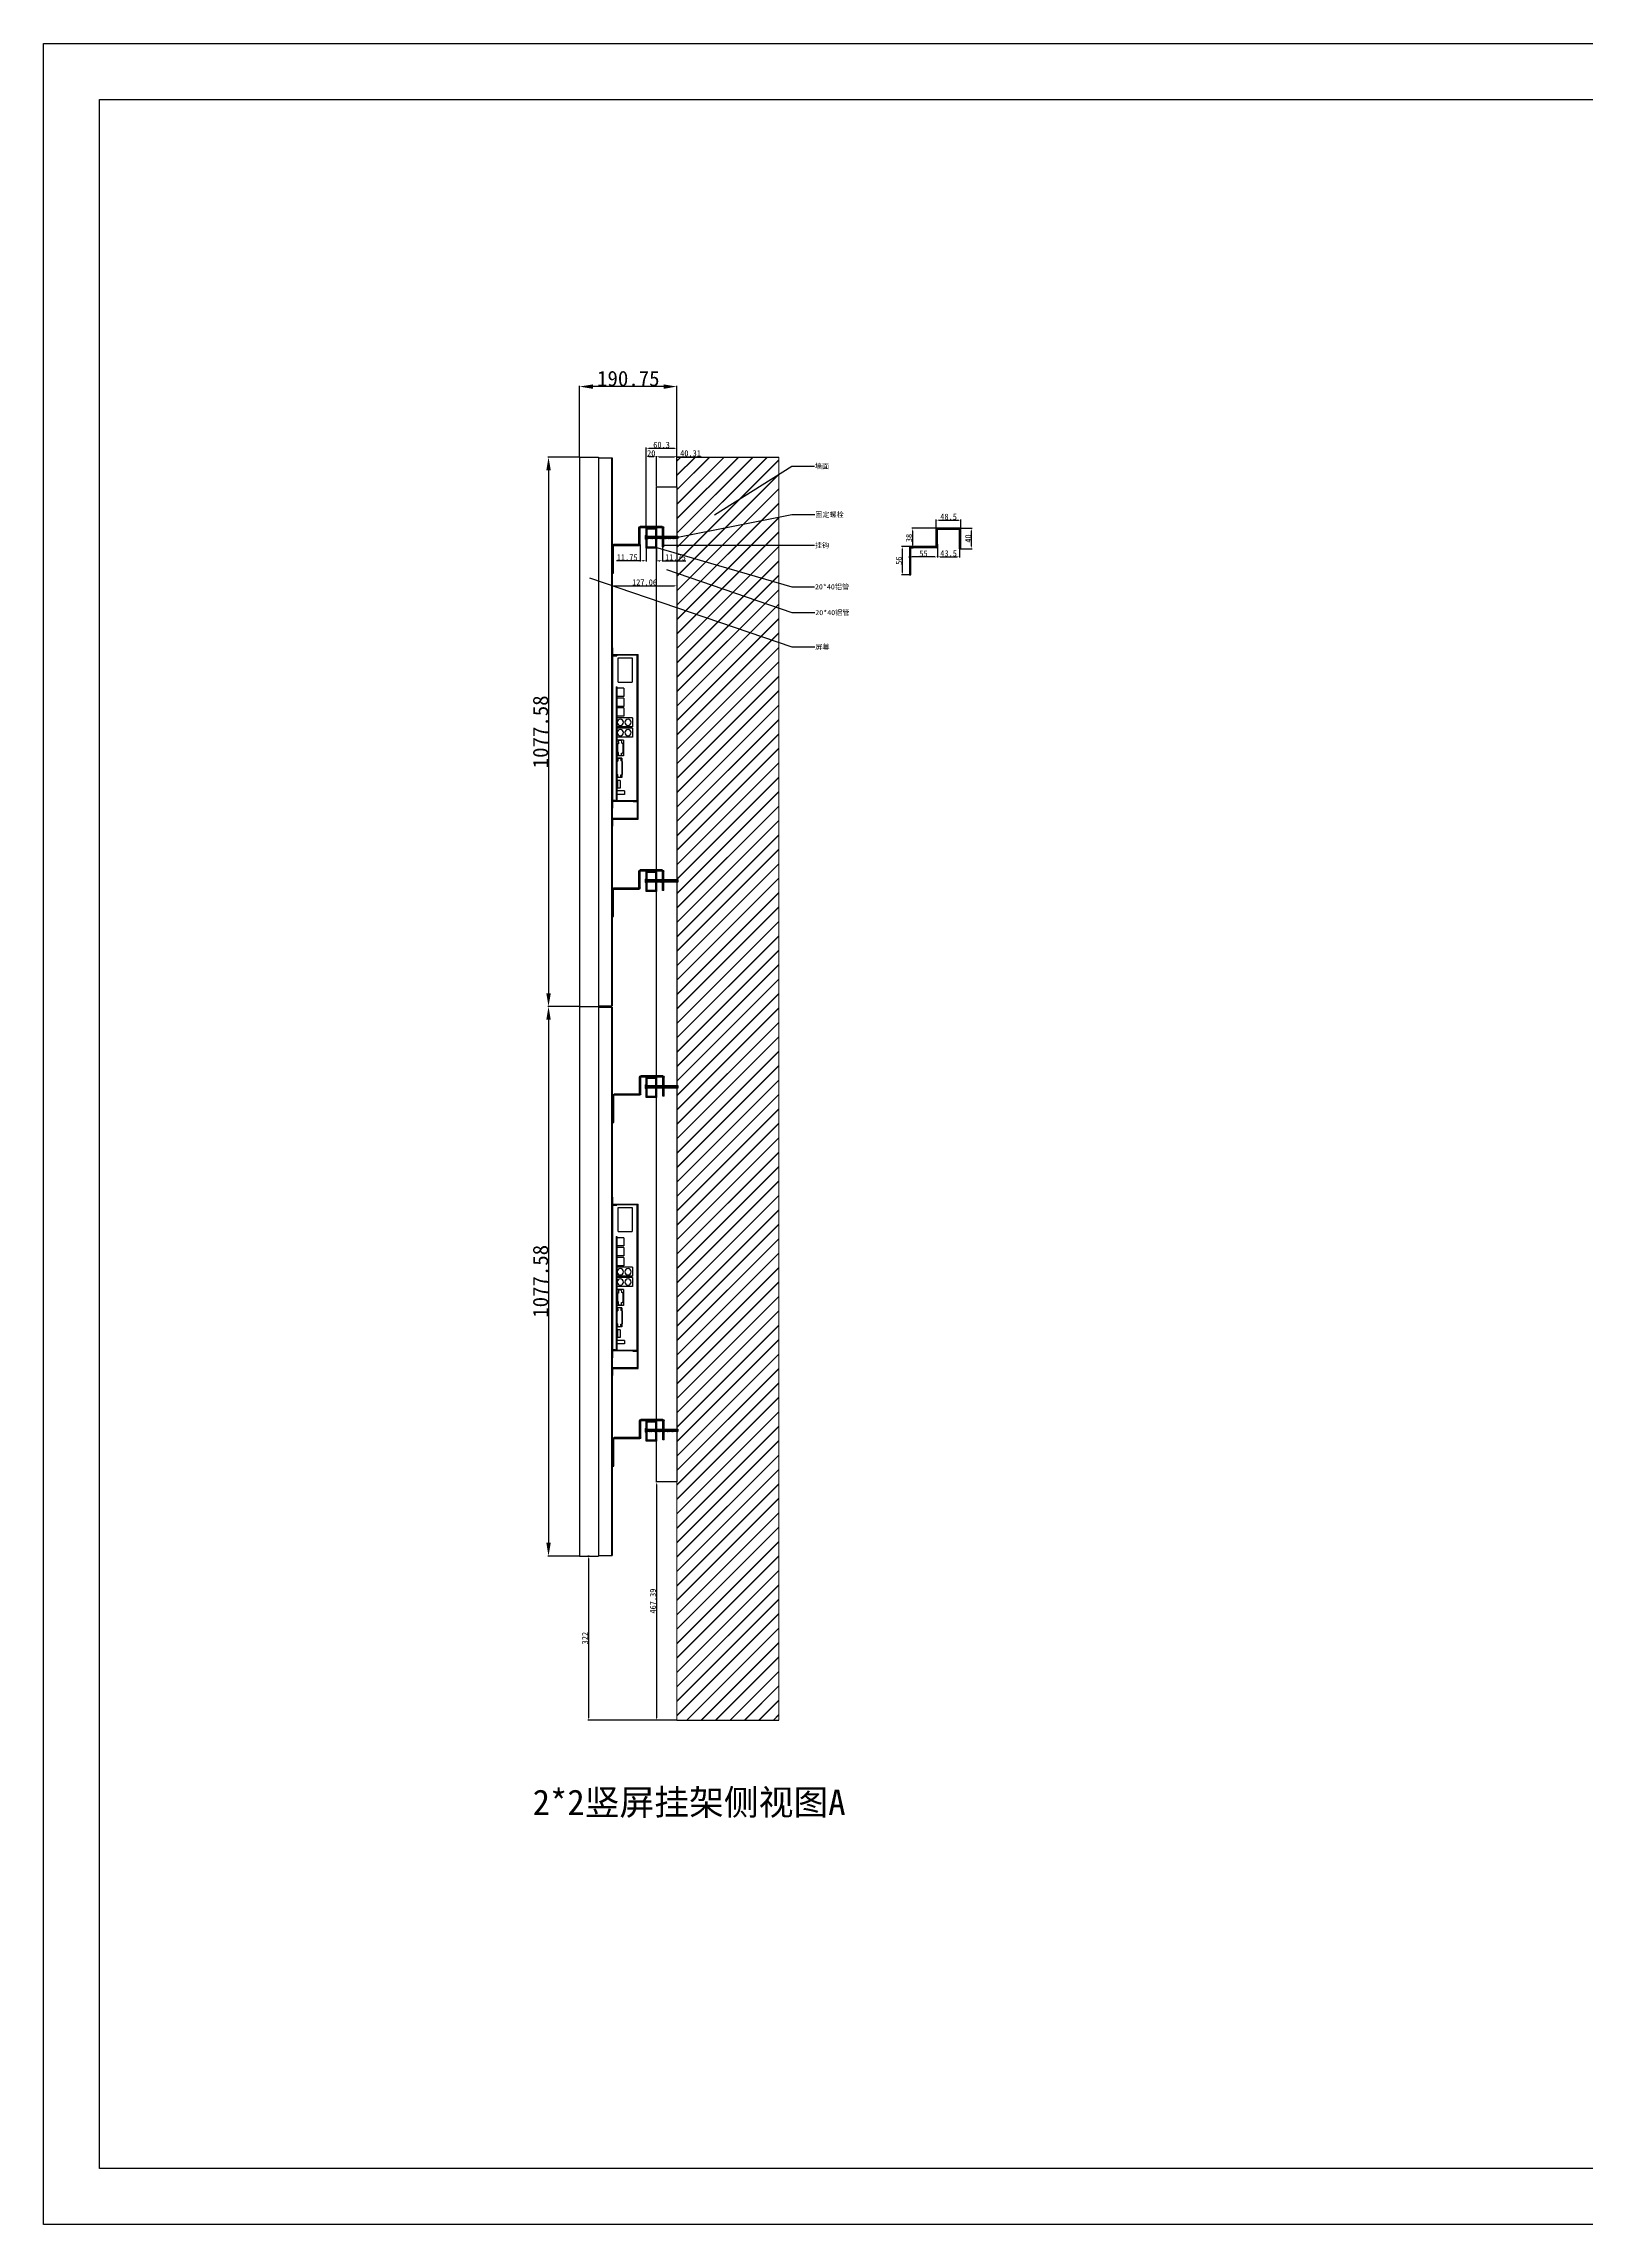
# Model space of a CAD drawing. Header units: millimetres. Extents: x 1129 to 15876, y -7514 to 3330.
# Drawn here: x 1129 to 4153, y -947 to 3330 of the extents above; entities that cross this region are included whole.
import ezdxf

# ---------------------------------------------------------------- set-up
doc = ezdxf.new("R2010")
doc.units = ezdxf.units.MM
doc.layers.add('02___PRT_ALL_AXES', color=7, linetype='Continuous')
doc.layers.add('图框', color=7, linetype='Continuous')
doc.layers.add('dim（尺寸标注）', color=4, linetype='Continuous', lineweight=13)
doc.layers.add('粗实线', color=7, linetype='Continuous', lineweight=25)
doc.dimstyles.new('ISO-25', dxfattribs={"dimtxt": 12, "dimasz": 5, "dimexe": 1.25, "dimexo": 0.625, "dimtad": 1, "dimdsep": 46, "dimtxsty": 'Standard', "dimcen": 2.5, "dimclrd": 4, "dimclre": 4, "dimclrt": 4, "dimadec": 0, "dimazin": 0, "dimtfac": 1, "dimtmove": 0, "dimatfit": 3, "dimfxl": 100, "dimarcsym": 0})

# ---------------------------------------------------------------- blocks, each defined once
blk = doc.blocks.new('hgdhgfdgdhgf')
at = {"color": 3, "linetype": 'Continuous'}
for p, q in [((-21743.6, 10461.8), (-21741.1, 10461.8)), ((-21743.6, 10424.5), (-21743.6, 10461.8)), ((-21741.1, 10424.5), (-21741.1, 10461.8)), ((-21740.9, 10464.5), (-21697.8, 10464.5)), ((-21740.9, 10464.5), (-21740.9, 10462)), ((-21740.9, 10462), (-21697.8, 10462)), ((-21697.8, 10464.5), (-21697.8, 10462)), ((-21695.1, 10461.8), (-21697.6, 10461.8)), ((-21697.6, 10429.2), (-21697.6, 10461.8)), ((-21695.1, 10429.2), (-21695.1, 10461.8)), ((-21743.6, 10424.5), (-21741.1, 10424.5)), ((-21697.6, 10429.2), (-21695.1, 10429.2)), ((-21694.9, 10429), (-21645.3, 10429)), ((-21694.9, 10426.5), (-21694.9, 10429)), ((-21694.9, 10426.5), (-21645.3, 10426.5)), ((-21645.3, 10429), (-21645.3, 10426.5)), ((-21642.6, 10426.3), (-21645.1, 10426.3)), ((-21645.1, 10373), (-21645.1, 10426.3))]:
    blk.add_line(p, q, dxfattribs=at)
for centre, radius, start, end in [((-21740.9, 10461.8), 2.7, 90, 180), ((-21740.9, 10461.8), 0.2, 90, 180), ((-21697.8, 10461.8), 2.7, 0, 90), ((-21697.8, 10461.8), 0.2, 0, 90), ((-21694.9, 10429.2), 2.7, 180, 270), ((-21694.9, 10429.2), 0.2, 180, 270), ((-21645.3, 10426.3), 2.7, 0, 90), ((-21645.3, 10426.3), 0.2, 0, 90)]:
    blk.add_arc(centre, radius, start, end, dxfattribs=at)
at = {"layer": '02___PRT_ALL_AXES', "color": 3, "linetype": 'Continuous'}
blk.add_line((-21642.6, 10373), (-21645.1, 10373), dxfattribs=at)
at = {"layer": '粗实线', "color": 3}
blk.add_line((-21642.6, 10426.3), (-21642.6, 10373), dxfattribs=at)
blk = doc.blocks.new('hgfdhhgh')
at = {"layer": '粗实线'}
for p in [(87.4, 302.1), (87.4, -371.6)]:
    blk.add_blockref('hgdhgfdgdhgf', p, dxfattribs=at)
blk = doc.blocks.new('gfsdgfgfsgg')
at = {"layer": '粗实线', "color": 1}
for p, q in [((-8243.3, 7890.3), (-8243.3, 7930.3)), ((-8243.3, 7930.3), (-8223.3, 7930.3)), ((-8241.3, 7892.3), (-8241.3, 7928.3)), ((-8241.3, 7928.3), (-8225.3, 7928.3)), ((-8225.3, 7928.3), (-8225.3, 7892.3)), ((-8223.3, 7930.3), (-8223.3, 7890.3)), ((-8223.3, 7890.3), (-8243.3, 7890.3)), ((-8225.3, 7892.3), (-8241.3, 7892.3))]:
    blk.add_line(p, q, dxfattribs=at)
blk = doc.blocks.new('*D9')
at = {"layer": 'Defpoints', "color": 0}
for p in [(2180.4, 2519), (2118.4, 1441.4), (2180.4, 1441.4)]:
    blk.add_point(p, dxfattribs=at)
at = {"layer": 'dim（尺寸标注）', "color": 4, "lineweight": -2}
for p, q in [((2179.8, 2519), (2117.2, 2519)), ((2118.4, 2493), (2118.4, 1467.4)), ((2179.8, 1441.4), (2117.2, 1441.4))]:
    blk.add_line(p, q, dxfattribs=at)
at = {"layer": 'dim（尺寸标注）', "color": 4}
for points in [[(2114.1, 2493), (2122.8, 2493), (2118.4, 2519)], [(2114.1, 1467.4), (2122.8, 1467.4), (2118.4, 1441.4)]]:
    blk.add_solid(points, dxfattribs=at)
at = {"layer": 'dim（尺寸标注）', "color": 4, "lineweight": 13, "insert": (2102.8, 1980.2), "char_height": 30, "attachment_point": 5, "rotation": 90}
blk.add_mtext('1077.58', dxfattribs=at)
blk = doc.blocks.new('*D8')
at = {"layer": 'Defpoints', "color": 0}
for p in [(2179.4, 2657.3), (2179.4, 2519), (2370.1, 2519.8)]:
    blk.add_point(p, dxfattribs=at)
at = {"layer": 'dim（尺寸标注）', "color": 4, "lineweight": -2}
for p, q in [((2179.4, 2519.6), (2179.4, 2658.5)), ((2344.1, 2657.3), (2205.4, 2657.3)), ((2370.1, 2520.4), (2370.1, 2658.5))]:
    blk.add_line(p, q, dxfattribs=at)
at = {"layer": 'dim（尺寸标注）', "color": 4}
for points in [[(2205.4, 2661.6), (2205.4, 2652.9), (2179.4, 2657.3)], [(2344.1, 2661.6), (2344.1, 2652.9), (2370.1, 2657.3)]]:
    blk.add_solid(points, dxfattribs=at)
at = {"layer": 'dim（尺寸标注）', "color": 4, "lineweight": 13, "insert": (2274.8, 2672.9), "char_height": 30, "attachment_point": 5}
blk.add_mtext('190.75', dxfattribs=at)
blk = doc.blocks.new('*D10')
at = {"layer": 'Defpoints', "color": 0}
for p in [(2180.4, 1441.4), (2118.4, 363.8), (2180.4, 363.8)]:
    blk.add_point(p, dxfattribs=at)
at = {"layer": 'dim（尺寸标注）', "color": 4, "lineweight": -2}
for p, q in [((2179.8, 1441.4), (2117.2, 1441.4)), ((2118.4, 1415.4), (2118.4, 389.8)), ((2179.8, 363.8), (2117.2, 363.8))]:
    blk.add_line(p, q, dxfattribs=at)
at = {"layer": 'dim（尺寸标注）', "color": 4}
for points in [[(2114.1, 1415.4), (2122.8, 1415.4), (2118.4, 1441.4)], [(2114.1, 389.8), (2122.8, 389.8), (2118.4, 363.8)]]:
    blk.add_solid(points, dxfattribs=at)
at = {"layer": 'dim（尺寸标注）', "color": 4, "lineweight": 13, "insert": (2102.8, 902.6), "char_height": 30, "attachment_point": 5, "rotation": 90}
blk.add_mtext('1077.58', dxfattribs=at)
blk = doc.blocks.new('*D11')
at = {"color": 4, "lineweight": -2}
for p, q in [((2309.8, 2381.1), (2309.8, 2537.6)), ((2314.8, 2536.4), (2365.1, 2536.4)), ((2370.1, 2461.1), (2370.1, 2537.6))]:
    blk.add_line(p, q, dxfattribs=at)
at = {"color": 4}
for points in [[(2314.8, 2537.2), (2314.8, 2535.5), (2309.8, 2536.4)], [(2365.1, 2537.2), (2365.1, 2535.5), (2370.1, 2536.4)]]:
    blk.add_solid(points, dxfattribs=at)
at = {"layer": 'Defpoints', "color": 0}
for p in [(2370.1, 2536.4), (2370.1, 2460.5), (2309.8, 2380.5)]:
    blk.add_point(p, dxfattribs=at)
at = {"color": 4, "insert": (2340, 2543), "char_height": 12, "attachment_point": 5}
blk.add_mtext('60.3', dxfattribs=at)
blk = doc.blocks.new('*D12')
at = {"color": 4, "lineweight": -2}
for p, q in [((2309.8, 2520.4), (2309.8, 2521.1)), ((2324.8, 2519.8), (2314.8, 2519.8)), ((2329.8, 2520.4), (2329.8, 2521.1))]:
    blk.add_line(p, q, dxfattribs=at)
at = {"color": 4}
for points in [[(2314.8, 2520.7), (2314.8, 2519), (2309.8, 2519.8)], [(2324.8, 2520.7), (2324.8, 2519), (2329.8, 2519.8)]]:
    blk.add_solid(points, dxfattribs=at)
at = {"layer": 'Defpoints', "color": 0}
for p in [(2309.8, 2519.8), (2309.8, 2519.8), (2329.8, 2519.8)]:
    blk.add_point(p, dxfattribs=at)
at = {"color": 4, "insert": (2319.8, 2526.4), "char_height": 12, "attachment_point": 5}
blk.add_mtext('20', dxfattribs=at)
blk = doc.blocks.new('LL')
h = blk.add_hatch()
h.set_pattern_fill('JIS_LC_20A', color=256, scale=0.05, style=0)
h.paths.add_polyline_path([(2341.6, 2359.2), (2341.6, 2364.2), (2329.8, 2364.2), (2329.8, 2359.2)])
h.paths.add_polyline_path([(2311.8, 2364.2), (2311.8, 2359.2), (2327.8, 2359.2), (2327.8, 2364.2)])
h.paths.add_polyline_path([(2344.1, 2359.2), (2371.9, 2359.2), (2371.9, 2364.2), (2344.1, 2364.2)])
for p, q in [((2308.1, 2365.2), (2309.8, 2365.2)), ((2308.1, 2365.2), (2308.1, 2358.2)), ((2308.1, 2363), (2309.8, 2363)), ((2308.1, 2360.3), (2309.8, 2360.3)), ((2309.8, 2358.2), (2308.1, 2358.2)), ((2309.8, 2365.2), (2309.8, 2358.2)), ((2327.8, 2364.2), (2327.8, 2359.2)), ((2329.8, 2364.2), (2329.8, 2359.2)), ((2341.6, 2364.2), (2341.6, 2359.2)), ((2344.1, 2364.2), (2344.1, 2359.2)), ((2371.9, 2364.2), (2371.9, 2359.2))]:
    blk.add_line(p, q)
for points in [[(2311.8, 2364.2), (2327.8, 2364.2)], [(2311.8, 2359.2), (2311.8, 2364.2)], [(2327.8, 2359.2), (2311.8, 2359.2)], [(2329.8, 2364.2), (2341.6, 2364.2)], [(2341.6, 2359.2), (2329.8, 2359.2)], [(2344.1, 2364.2), (2371.9, 2364.2)], [(2371.9, 2359.2), (2344.1, 2359.2)]]:
    blk.add_lwpolyline(points)
blk = doc.blocks.new('*D31')
at = {"color": 4, "lineweight": -2}
for p, q in [((2329.2, 509.2), (2328.6, 509.2)), ((2329.8, 504.2), (2329.8, 46.8)), ((2369.5, 41.8), (2328.6, 41.8))]:
    blk.add_line(p, q, dxfattribs=at)
at = {"color": 4}
for points in [[(2329, 504.2), (2330.7, 504.2), (2329.8, 509.2)], [(2329, 46.8), (2330.7, 46.8), (2329.8, 41.8)]]:
    blk.add_solid(points, dxfattribs=at)
at = {"layer": 'Defpoints', "color": 0}
for p in [(2329.8, 509.2), (2329.8, 41.8), (2370.1, 41.8)]:
    blk.add_point(p, dxfattribs=at)
at = {"color": 4, "insert": (2323.2, 275.5), "char_height": 12, "attachment_point": 5, "rotation": 90}
blk.add_mtext('467.39', dxfattribs=at)
blk = doc.blocks.new('*D32')
at = {"color": 4, "lineweight": -2}
for p, q in [((2198.1, 363.8), (2195.4, 363.8)), ((2196.7, 358.8), (2196.7, 46.8)), ((2368.9, 41.8), (2195.4, 41.8))]:
    blk.add_line(p, q, dxfattribs=at)
at = {"color": 4}
for points in [[(2195.8, 358.8), (2197.5, 358.8), (2196.7, 363.8)], [(2195.8, 46.8), (2197.5, 46.8), (2196.7, 41.8)]]:
    blk.add_solid(points, dxfattribs=at)
at = {"layer": 'Defpoints', "color": 0}
for p in [(2198.7, 363.8), (2196.7, 41.8), (2369.5, 41.8)]:
    blk.add_point(p, dxfattribs=at)
at = {"color": 4, "insert": (2190, 202.8), "char_height": 12, "attachment_point": 5, "rotation": 90}
blk.add_mtext('322', dxfattribs=at)
blk = doc.blocks.new('*D34')
at = {"color": 4, "lineweight": -2}
for p, q in [((2329.8, 2461.8), (2329.8, 2521.1)), ((2334.8, 2519.8), (2365.1, 2519.8)), ((2370.1, 2461.8), (2370.1, 2521.1)), ((2370.1, 2519.8), (2418.4, 2519.8))]:
    blk.add_line(p, q, dxfattribs=at)
at = {"color": 4}
for points in [[(2334.8, 2520.7), (2334.8, 2519), (2329.8, 2519.8)], [(2365.1, 2520.7), (2365.1, 2519), (2370.1, 2519.8)]]:
    blk.add_solid(points, dxfattribs=at)
at = {"layer": 'Defpoints', "color": 0}
for p in [(2370.1, 2519.8), (2329.8, 2461.1), (2370.1, 2461.1)]:
    blk.add_point(p, dxfattribs=at)
at = {"color": 4, "insert": (2396.8, 2526.4), "char_height": 12, "attachment_point": 5}
blk.add_mtext('40.31', dxfattribs=at)
blk = doc.blocks.new('*D35')
at = {"color": 4, "lineweight": -2}
for p, q in [((2298.1, 2315.7), (2251.8, 2315.7)), ((2298.1, 2347.1), (2298.1, 2314.4)), ((2304.8, 2315.7), (2303.1, 2315.7)), ((2309.8, 2339.9), (2309.8, 2314.4))]:
    blk.add_line(p, q, dxfattribs=at)
at = {"color": 4}
for points in [[(2303.1, 2316.5), (2303.1, 2314.8), (2298.1, 2315.7)], [(2304.8, 2316.5), (2304.8, 2314.8), (2309.8, 2315.7)]]:
    blk.add_solid(points, dxfattribs=at)
at = {"layer": 'Defpoints', "color": 0}
for p in [(2298.1, 2347.7), (2298.1, 2315.7), (2309.8, 2340.5)]:
    blk.add_point(p, dxfattribs=at)
at = {"color": 4, "insert": (2272.5, 2322.3), "char_height": 12, "attachment_point": 5}
blk.add_mtext('11.75', dxfattribs=at)
blk = doc.blocks.new('*D36')
at = {"color": 4, "lineweight": -2}
for p, q in [((2243.1, 2290.9), (2243.1, 2265.4)), ((2370.1, 2297), (2370.1, 2265.4)), ((2248.1, 2266.6), (2365.1, 2266.6))]:
    blk.add_line(p, q, dxfattribs=at)
at = {"color": 4}
for points in [[(2248.1, 2267.5), (2248.1, 2265.8), (2243.1, 2266.6)], [(2365.1, 2267.5), (2365.1, 2265.8), (2370.1, 2266.6)]]:
    blk.add_solid(points, dxfattribs=at)
at = {"layer": 'Defpoints', "color": 0}
for p in [(2243.1, 2291.5), (2370.1, 2297.6), (2370.1, 2266.6)]:
    blk.add_point(p, dxfattribs=at)
at = {"color": 4, "insert": (2306.6, 2273.2), "char_height": 12, "attachment_point": 5}
blk.add_mtext('127.06', dxfattribs=at)
blk = doc.blocks.new('*D37')
at = {"color": 4, "lineweight": -2}
for p, q in [((2329.8, 2339.9), (2329.8, 2314.4)), ((2334.8, 2315.7), (2336.6, 2315.7)), ((2341.6, 2342.4), (2341.6, 2314.4)), ((2341.6, 2315.7), (2387.8, 2315.7))]:
    blk.add_line(p, q, dxfattribs=at)
at = {"color": 4}
for points in [[(2334.8, 2316.5), (2334.8, 2314.8), (2329.8, 2315.7)], [(2336.6, 2316.5), (2336.6, 2314.8), (2341.6, 2315.7)]]:
    blk.add_solid(points, dxfattribs=at)
at = {"layer": 'Defpoints', "color": 0}
for p in [(2329.8, 2340.5), (2341.6, 2343), (2341.6, 2315.7)]:
    blk.add_point(p, dxfattribs=at)
at = {"color": 4, "insert": (2367.2, 2322.3), "char_height": 12, "attachment_point": 5}
blk.add_mtext('11.75', dxfattribs=at)
blk = doc.blocks.new('GG')
at = {"color": 3, "linetype": 'Continuous'}
for p, q in [((2878.3, 2376.6), (2880.8, 2376.6)), ((2878.3, 2344), (2878.3, 2376.6)), ((2880.8, 2344), (2880.8, 2376.6)), ((2924.1, 2379.3), (2881, 2379.3)), ((2881, 2379.3), (2881, 2376.8)), ((2924.1, 2376.8), (2881, 2376.8)), ((2924.1, 2379.3), (2924.1, 2376.8)), ((2926.8, 2376.6), (2924.3, 2376.6)), ((2924.3, 2339.3), (2924.3, 2376.6)), ((2926.8, 2339.3), (2926.8, 2376.6)), ((2825.8, 2341.1), (2828.3, 2341.1)), ((2828.3, 2287.8), (2828.3, 2341.1)), ((2878.1, 2343.8), (2828.5, 2343.8)), ((2828.5, 2343.8), (2828.5, 2341.3)), ((2878.1, 2341.3), (2828.5, 2341.3)), ((2878.1, 2341.3), (2878.1, 2343.8)), ((2880.8, 2344), (2878.3, 2344)), ((2926.8, 2339.3), (2924.3, 2339.3))]:
    blk.add_line(p, q, dxfattribs=at)
for centre, radius, start, end in [((2881, 2376.6), 2.7, 90, 180), ((2881, 2376.6), 0.2, 90, 180), ((2924.1, 2376.6), 2.7, 0, 90), ((2924.1, 2376.6), 0.2, 0, 90), ((2828.5, 2341.1), 2.7, 90, 180), ((2828.5, 2341.1), 0.2, 90, 180), ((2878.1, 2344), 2.7, 270, 0), ((2878.1, 2344), 0.2, 270, 0)]:
    blk.add_arc(centre, radius, start, end, dxfattribs=at)
at = {"layer": '02___PRT_ALL_AXES', "color": 3, "linetype": 'Continuous'}
blk.add_line((2825.8, 2287.8), (2828.3, 2287.8), dxfattribs=at)
at = {"layer": '粗实线', "color": 3}
blk.add_line((2825.8, 2341.1), (2825.8, 2287.8), dxfattribs=at)
blk = doc.blocks.new('*D40')
at = {"color": 4, "lineweight": -2}
for p, q in [((2917.1, 2379.3), (2948.9, 2379.3)), ((2947.6, 2344.3), (2947.6, 2374.3)), ((2925.4, 2339.3), (2948.9, 2339.3))]:
    blk.add_line(p, q, dxfattribs=at)
at = {"color": 4}
for points in [[(2946.8, 2374.3), (2948.4, 2374.3), (2947.6, 2379.3)], [(2946.8, 2344.3), (2948.4, 2344.3), (2947.6, 2339.3)]]:
    blk.add_solid(points, dxfattribs=at)
at = {"layer": 'Defpoints', "color": 0}
for p in [(2916.5, 2379.3), (2947.6, 2379.3), (2924.8, 2339.3)]:
    blk.add_point(p, dxfattribs=at)
at = {"color": 4, "insert": (2941, 2359.3), "char_height": 12, "attachment_point": 5, "rotation": 90}
blk.add_mtext('40', dxfattribs=at)
blk = doc.blocks.new('*D41')
at = {"color": 4, "lineweight": -2}
for p, q in [((2878.3, 2377.2), (2878.3, 2396.6)), ((2883.3, 2395.3), (2921.8, 2395.3)), ((2926.8, 2377.2), (2926.8, 2396.6))]:
    blk.add_line(p, q, dxfattribs=at)
at = {"color": 4}
for points in [[(2883.3, 2396.2), (2883.3, 2394.5), (2878.3, 2395.3)], [(2921.8, 2396.2), (2921.8, 2394.5), (2926.8, 2395.3)]]:
    blk.add_solid(points, dxfattribs=at)
at = {"layer": 'Defpoints', "color": 0}
for p in [(2926.8, 2395.3), (2878.3, 2376.6), (2926.8, 2376.6)]:
    blk.add_point(p, dxfattribs=at)
at = {"color": 4, "insert": (2902.6, 2402), "char_height": 12, "attachment_point": 5}
blk.add_mtext('48.5', dxfattribs=at)
blk = doc.blocks.new('*D42')
at = {"color": 4, "lineweight": -2}
for p, q in [((2880.8, 2343.3), (2880.8, 2322.2)), ((2885.8, 2323.4), (2919.3, 2323.4)), ((2924.3, 2343.3), (2924.3, 2322.2))]:
    blk.add_line(p, q, dxfattribs=at)
at = {"color": 4}
for points in [[(2885.8, 2324.3), (2885.8, 2322.6), (2880.8, 2323.4)], [(2919.3, 2324.3), (2919.3, 2322.6), (2924.3, 2323.4)]]:
    blk.add_solid(points, dxfattribs=at)
at = {"layer": 'Defpoints', "color": 0}
for p in [(2880.8, 2344), (2924.3, 2344), (2924.3, 2323.4)]:
    blk.add_point(p, dxfattribs=at)
at = {"color": 4, "insert": (2902.6, 2330.1), "char_height": 12, "attachment_point": 5}
blk.add_mtext('43.5', dxfattribs=at)
blk = doc.blocks.new('*D43')
at = {"color": 4, "lineweight": -2}
for p, q in [((2825.8, 2321.7), (2825.8, 2324.5)), ((2875.8, 2323.3), (2830.8, 2323.3)), ((2880.8, 2348.4), (2880.8, 2322))]:
    blk.add_line(p, q, dxfattribs=at)
at = {"color": 4}
for points in [[(2830.8, 2324.1), (2830.8, 2322.4), (2825.8, 2323.3)], [(2875.8, 2324.1), (2875.8, 2322.4), (2880.8, 2323.3)]]:
    blk.add_solid(points, dxfattribs=at)
at = {"layer": 'Defpoints', "color": 0}
for p in [(2825.8, 2323.3), (2825.8, 2321), (2880.8, 2349.1)]:
    blk.add_point(p, dxfattribs=at)
at = {"color": 4, "insert": (2853.3, 2329.9), "char_height": 12, "attachment_point": 5}
blk.add_mtext('55', dxfattribs=at)
blk = doc.blocks.new('*D44')
at = {"color": 4, "lineweight": -2}
for p, q in [((2880.4, 2379.3), (2830.5, 2379.3)), ((2831.8, 2374.3), (2831.8, 2346.3)), ((2829.1, 2341.3), (2833, 2341.3))]:
    blk.add_line(p, q, dxfattribs=at)
at = {"color": 4}
for points in [[(2830.9, 2374.3), (2832.6, 2374.3), (2831.8, 2379.3)], [(2830.9, 2346.3), (2832.6, 2346.3), (2831.8, 2341.3)]]:
    blk.add_solid(points, dxfattribs=at)
at = {"layer": 'Defpoints', "color": 0}
for p in [(2881, 2379.3), (2828.5, 2341.3), (2831.8, 2341.3)]:
    blk.add_point(p, dxfattribs=at)
at = {"color": 4, "insert": (2825.1, 2360.3), "char_height": 12, "attachment_point": 5, "rotation": 90}
blk.add_mtext('38', dxfattribs=at)
blk = doc.blocks.new('*D45')
at = {"color": 4, "lineweight": -2}
for p, q in [((2830.2, 2343.8), (2810.5, 2343.8)), ((2811.7, 2338.8), (2811.7, 2292.8)), ((2825.2, 2287.8), (2810.5, 2287.8))]:
    blk.add_line(p, q, dxfattribs=at)
at = {"color": 4}
for points in [[(2810.9, 2338.8), (2812.5, 2338.8), (2811.7, 2343.8)], [(2810.9, 2292.8), (2812.5, 2292.8), (2811.7, 2287.8)]]:
    blk.add_solid(points, dxfattribs=at)
at = {"layer": 'Defpoints', "color": 0}
for p in [(2830.8, 2343.8), (2811.7, 2287.8), (2825.8, 2287.8)]:
    blk.add_point(p, dxfattribs=at)
at = {"color": 4, "insert": (2805.1, 2315.8), "char_height": 12, "attachment_point": 5, "rotation": 90}
blk.add_mtext('56', dxfattribs=at)
blk = doc.blocks.new('hgfdhgfdhgfd')
at = {"color": 7, "linetype": 'Continuous'}
for p, q in [((-22082.7, 10156.8), (-22082.7, 10106.8)), ((-22082.7, 10156.8), (-21760.2, 10156.8)), ((-22081.7, 10155.8), (-22081.7, 10105.8)), ((-22081.7, 10155.8), (-22049.2, 10155.8)), ((-22049.2, 10155.8), (-22049.2, 10146.8)), ((-22049.2, 10146.8), (-22048.2, 10146.8)), ((-22048.2, 10156.8), (-22048.2, 10105.8)), ((-22047.2, 10155.8), (-22047.2, 10106.8)), ((-22047.2, 10155.8), (-21761.2, 10155.8)), ((-22046.7, 10105.8), (-22046.7, 10155.8)), ((-22046.7, 10154.8), (-21761.7, 10154.8)), ((-21766.7, 10144.8), (-21814.2, 10144.8)), ((-21814.2, 10117.3), (-21814.2, 10144.8)), ((-21766.7, 10117.3), (-21766.7, 10144.8)), ((-21761.7, 10155.8), (-21761.7, 10105.8)), ((-21761.2, 10155.8), (-21761.2, 10106.8)), ((-21760.2, 10105.8), (-21760.2, 10156.8)), ((-22096.7, 10106.8), (-22096.7, 10105.8)), ((-22096.7, 10106.8), (-22082.7, 10106.8)), ((-22061.7, 10105.8), (-22061.7, 10106.8)), ((-21746.7, 10106.8), (-22061.7, 10106.8)), ((-22045.7, 10111.8), (-22046.7, 10111.8)), ((-22045.7, 10106.8), (-22045.7, 10111.8)), ((-21814.2, 10117.3), (-21766.7, 10117.3)), ((-21761.7, 10114.8), (-21762.7, 10114.8)), ((-21762.7, 10106.8), (-21762.7, 10114.8)), ((-21746.7, 10105.8), (-21746.7, 10106.8)), ((-22450.5, 10042.1), (-22450.5, 10078.8)), ((-21373, 10078.8), (-22450.5, 10078.8)), ((-21373, 10042.1), (-21373, 10078.8)), ((-21373, 10042.1), (-22450.5, 10042.1))]:
    blk.add_line(p, q, dxfattribs=at)
at = {"color": 1, "linetype": 'Continuous'}
for p, q in [((-21922.1, 10145.8), (-21922.1, 10115.3)), ((-21904.4, 10145.8), (-21922.1, 10145.8)), ((-21904.4, 10145.8), (-21904.4, 10115.3)), ((-21901.9, 10145.8), (-21901.9, 10115.3)), ((-21884.2, 10145.8), (-21901.9, 10145.8)), ((-21884.2, 10145.8), (-21884.2, 10115.3)), ((-22045.7, 10113.8), (-22045.7, 10115.3)), ((-21823.7, 10115.3), (-22045.7, 10115.3)), ((-21823.7, 10113.8), (-22045.7, 10113.8)), ((-22034.6, 10129.8), (-22034.6, 10115.3)), ((-22027.6, 10129.8), (-22034.6, 10129.8)), ((-22027.6, 10129.8), (-22027.6, 10115.3)), ((-22022.1, 10121.8), (-22022.1, 10116.3)), ((-22007.1, 10121.8), (-22022.1, 10121.8)), ((-22007.1, 10116.3), (-22022.1, 10116.3)), ((-22007.1, 10121.8), (-22007.1, 10116.3)), ((-22001.1, 10124.8), (-22001.1, 10115.3)), ((-21963.6, 10124.8), (-22001.1, 10124.8)), ((-21998.6, 10122.8), (-21995.9, 10122.8)), ((-21998.6, 10116.8), (-21995.4, 10116.8)), ((-21995.9, 10122.8), (-21996, 10123.9)), ((-21995.4, 10115.5), (-21995.4, 10116.8)), ((-21970.3, 10125.5), (-21994.5, 10125.5)), ((-21970.4, 10114.5), (-21994.4, 10114.5)), ((-21969.4, 10115.5), (-21969.4, 10116.8)), ((-21966.1, 10116.8), (-21969.4, 10116.8)), ((-21968.8, 10123.9), (-21968.9, 10122.8)), ((-21966.1, 10122.8), (-21968.9, 10122.8)), ((-21963.6, 10124.8), (-21963.6, 10115.3)), ((-21959.1, 10127.8), (-21959.1, 10115.3)), ((-21928.1, 10127.8), (-21959.1, 10127.8)), ((-21956.1, 10124.3), (-21953.4, 10124.3)), ((-21956.1, 10118.3), (-21952.2, 10118.3)), ((-21953.4, 10124.3), (-21953.5, 10125.4)), ((-21952.2, 10118.3), (-21952.1, 10117)), ((-21935.3, 10127), (-21952, 10127)), ((-21936.2, 10116), (-21951.1, 10116)), ((-21935.1, 10118.3), (-21935.2, 10117)), ((-21931.1, 10118.3), (-21935.1, 10118.3)), ((-21933.8, 10125.4), (-21933.9, 10124.3)), ((-21931.1, 10124.3), (-21933.9, 10124.3)), ((-21928.1, 10127.8), (-21928.1, 10115.3)), ((-21881.2, 10128.8), (-21881.2, 10115.3)), ((-21865, 10128.8), (-21881.2, 10128.8)), ((-21865, 10128.8), (-21865, 10115.3)), ((-21845.6, 10128.8), (-21861.8, 10128.8)), ((-21861.8, 10128.8), (-21861.8, 10115.3)), ((-21845.6, 10128.8), (-21845.6, 10115.3)), ((-21826.2, 10128.8), (-21842.4, 10128.8)), ((-21842.4, 10128.8), (-21842.4, 10115.3)), ((-21826.2, 10128.8), (-21826.2, 10115.3)), ((-21823.7, 10113.8), (-21823.7, 10115.3))]:
    blk.add_line(p, q, dxfattribs=at)
at = {"color": 3, "linetype": 'Continuous'}
for p, q in [((-22449.2, 10078.8), (-22449.2, 10105.8)), ((-21374.3, 10105.8), (-22449.2, 10105.8)), ((-21374.3, 10104.4), (-22449.2, 10104.4)), ((-21374.3, 10078.8), (-21374.3, 10105.8))]:
    blk.add_line(p, q, dxfattribs=at)
at = {"color": 1, "linetype": 'Continuous'}
for centre in [(-21913.3, 10136.9), (-21893.1, 10136.9), (-21913.3, 10122), (-21893.1, 10122)]:
    blk.add_circle(centre, 6.2, dxfattribs=at)
for centre, radius, start, end in [((-21998.6, 10119.8), 3, 90, 270), ((-21994.5, 10124), 1.5, 90, 185.1944), ((-21994.4, 10115.5), 1, 180, 270), ((-21970.4, 10115.5), 1, 270, 0), ((-21970.3, 10124), 1.5, 354.8056, 90), ((-21966.1, 10119.8), 3, 270, 90), ((-21956.1, 10121.3), 3, 90, 270), ((-21952, 10125.5), 1.5, 90, 185.1944), ((-21951.1, 10117), 1, 184.0327, 270), ((-21936.2, 10117), 1, 270, 355.9673), ((-21935.3, 10125.5), 1.5, 354.8056, 90), ((-21931.1, 10121.3), 3, 270, 90)]:
    blk.add_arc(centre, radius, start, end, dxfattribs=at)
at = {"layer": '02___PRT_ALL_AXES', "color": 7, "linetype": 'Continuous'}
for p, q in [((-22082.7, 10106.8), (-22082.7, 10156.8)), ((-22096.7, 10105.8), (-22096.7, 10106.8)), ((-22082.7, 10106.8), (-22096.7, 10106.8)), ((-21746.7, 10106.8), (-21760.2, 10106.8)), ((-21746.7, 10105.8), (-21746.7, 10106.8))]:
    blk.add_line(p, q, dxfattribs=at)
blk = doc.blocks.new('TK')
at = {"layer": '图框'}
blk.add_lwpolyline([(7176.7, -904.8), (1128.7, -904.8), (1128.7, 3372), (7176.7, 3372), (7176.7, -904.8)], dxfattribs=at)
blk.add_lwpolyline([(7067, -795), (1238.5, -795), (1238.5, 3262.2), (7067, 3262.2)], close=True, dxfattribs=at)

msp = doc.modelspace()

# ---------------------------------------------------------------- hatches: boundary and pattern name
h = msp.add_hatch()
h.set_pattern_fill('JIS_LC_20', color=256, style=0)
h.paths.add_polyline_path([(2570.137, 2518.997), (2370.137, 2518.997), (2370.137, 41.837), (2570.137, 41.837)])

# ---------------------------------------------------------------- linework, layer by layer
for p, q in [((2370.137, 2518.997), (2570.137, 2518.997)), ((2370.137, 41.837), (2570.137, 41.837))]:
    msp.add_line(p, q)
at = {"color": 2}
for p, q in [((2329.837, 2460.507), (2370.147, 2460.507)), ((2329.837, 509.227), (2329.837, 2460.507)), ((2370.147, 2460.507), (2370.137, 509.227)), ((2370.137, 509.227), (2329.837, 509.227))]:
    msp.add_line(p, q, dxfattribs=at)
at = {"layer": '粗实线', "lineweight": 13}
for p, q in [((2370.137, 41.837), (2370.137, 2518.997)), ((2570.137, 41.837), (2570.137, 2518.997)), ((2329.837, 589.227), (2329.837, 2380.507))]:
    msp.add_line(p, q, dxfattribs=at)

# ---------------------------------------------------------------- block references
for name, p in [('TK', (0, -42.096)), ('LL', (0, 0)), ('GG', (0, 0)), ('LL', (0, -673.7)), ('LL', (0, -1077.58)), ('LL', (0, -1751.28))]:
    msp.add_blockref(name, p)
at = {"layer": '粗实线', "xscale": -1, "rotation": 270}
for p in [(-7862.697, 23891.95), (-7862.697, 22814.37)]:
    msp.add_blockref('hgfdhgfdhgfd', p, dxfattribs=at)
at = {"layer": '粗实线', "lineweight": 13, "xscale": -1}
for p in [(-19312.069, -8383.618), (-19311.069, -9461.198)]:
    msp.add_blockref('hgfdhhgh', p, dxfattribs=at)
at = {"layer": '粗实线', "lineweight": 13}
for p in [(10553.122, -5549.826), (10553.122, -6223.526), (10553.122, -6627.406), (10553.122, -7301.106)]:
    msp.add_blockref('gfsdgfgfsgg', p, dxfattribs=at)

# ---------------------------------------------------------------- texts
at = {"color": 4, "char_height": 10, "attachment_point": 1}
for s, insert in [('墙面', (2640.562, 2506.261)), ('{\\fSimSun|b0|i0|c134|p2;固定螺栓}', (2641.187, 2411.319)), ('{\\fSimSun|b0|i0|c134|p2;挂钩}', (2640.562, 2351.096)), ('20*40铝管', (2640.562, 2269.627)), ('20*40铝管', (2641.187, 2219.039)), ('{\\fSimSun|b0|i0|c134|p2;屏幕}', (2641.187, 2151.696))]:
    msp.add_mtext(s, dxfattribs=dict(at, insert=insert))
at = {"insert": (2087.244, -94.081), "char_height": 50, "width": 844.96559, "attachment_point": 1}
msp.add_mtext('2*2{\\fSimHei|b0|i0|c134|p2;竖屏挂架侧视图A}', dxfattribs=at)

# ---------------------------------------------------------------- dimensions: what is measured, and where the dimension line sits
at = {"color": 4}
for base, p1, p2, picture, middle in [((2370.137, 2536.367), (2309.837, 2380.507), (2370.137, 2460.507), '*D11', (2339.987, 2542.992)), ((2309.837, 2519.824), (2329.837, 2519.824), (2309.837, 2519.824), '*D12', (2319.837, 2526.449))]:
    dim = msp.add_linear_dim(base=base, p1=p1, p2=p2, dimstyle='ISO-25', dxfattribs=at)
    dim.commit()
    dim.dimension.update_dxf_attribs({"geometry": picture, "text_midpoint": middle})
for base, p1, p2, picture, middle in [((2370.147, 2519.824), (2329.837, 2461.132), (2370.147, 2461.132), '*D34', (2396.772, 2526.449)), ((2926.824, 2395.343), (2878.324, 2376.55), (2926.824, 2376.55), '*D41', (2902.574, 2401.968)), ((2298.087, 2315.67), (2309.837, 2340.507), (2298.087, 2347.707), '*D35', (2272.462, 2322.295)), ((2341.587, 2315.67), (2329.837, 2340.507), (2341.587, 2343.007), '*D37', (2367.212, 2322.295)), ((2825.824, 2323.267), (2880.824, 2349.051), (2825.824, 2321.04), '*D43', (2853.324, 2329.892)), ((2924.324, 2323.431), (2880.824, 2343.95), (2924.324, 2343.95), '*D42', (2902.574, 2330.056)), ((2370.146, 2266.623), (2243.087, 2291.507), (2370.146, 2297.58), '*D36', (2306.617, 2273.248))]:
    dim = msp.add_linear_dim(base=base, p1=p1, p2=p2, dimstyle='ISO-25')
    dim.commit()
    dim.dimension.update_dxf_attribs({"geometry": picture, "text_midpoint": middle})
dim = msp.add_linear_dim(base=(2831.751, 2341.25), p1=(2881.024, 2379.25), p2=(2828.524, 2341.25), angle=90, dimstyle='ISO-25')
dim.commit()
dim.dimension.update_dxf_attribs({"geometry": '*D44', "text_midpoint": (2831.751, 2360.25), "dimtype": 160})
for base, p1, p2, picture, middle in [((2947.613, 2379.25), (2924.824, 2339.25), (2916.468, 2379.25), '*D40', (2940.988, 2359.25)), ((2811.712, 2287.75), (2830.777, 2343.75), (2825.824, 2287.75), '*D45', (2805.087, 2315.75)), ((2329.837, 41.837), (2329.837, 509.227), (2370.137, 41.837), '*D31', (2323.212, 275.532)), ((2196.673, 41.837), (2198.737, 363.837), (2369.512, 41.837), '*D32', (2190.048, 202.837))]:
    dim = msp.add_linear_dim(base=base, p1=p1, p2=p2, angle=90, dimstyle='ISO-25')
    dim.commit()
    dim.dimension.update_dxf_attribs({"geometry": picture, "text_midpoint": middle})
at = {"layer": 'dim（尺寸标注）', "lineweight": 13}
dim = msp.add_linear_dim(base=(2179.387, 2657.266), p1=(2370.137, 2519.824), p2=(2179.387, 2518.997), dimstyle='ISO-25', override={"dimscale": 1, "dimtxt": 30, "dimasz": 26, "dimcen": 0, "dimfxl": 0.05}, dxfattribs=at)
dim.commit()
dim.dimension.update_dxf_attribs({"geometry": '*D8', "text_midpoint": (2274.762, 2672.891)})
for base, p1, p2, picture, middle in [((2118.421, 1441.417), (2180.387, 2518.997), (2180.387, 1441.417), '*D9', (2102.796, 1980.207)), ((2118.421, 363.837), (2180.387, 1441.417), (2180.387, 363.837), '*D10', (2102.796, 902.627))]:
    dim = msp.add_linear_dim(base=base, p1=p1, p2=p2, angle=90, dimstyle='ISO-25', override={"dimscale": 1, "dimtxt": 30, "dimasz": 26, "dimcen": 0, "dimfxl": 0.05}, dxfattribs=at)
    dim.commit()
    dim.dimension.update_dxf_attribs({"geometry": picture, "text_midpoint": middle})

# ---------------------------------------------------------------- leaders
at = {"annotation_type": 0, "has_hookline": 1, "hookline_direction": 0}
for points, text_width in [([(2443.476, 2405.94), (2595.086, 2501.261), (2639.937, 2501.261)], 27.43), ([(2371.932, 2361.657), (2595.086, 2406.319), (2640.562, 2406.319)], 54.749), ([(2327.837, 2342.507), (2595.086, 2264.627), (2639.937, 2264.627)], 74.488), ([(2342.087, 2346.096), (2595.086, 2346.096), (2639.937, 2346.096)], 27.263), ([(2199.009, 2282.392), (2595.086, 2146.696), (2640.562, 2146.696)], 27.318), ([(2349.481, 2298.851), (2595.086, 2214.039), (2640.562, 2214.039)], 74.488)]:
    msp.add_leader(points, dimstyle='ISO-25', override={"dimgap": 0.625, "dimtad": 0}, dxfattribs=dict(at, text_width=text_width))

doc.saveas('drawing.dxf')
